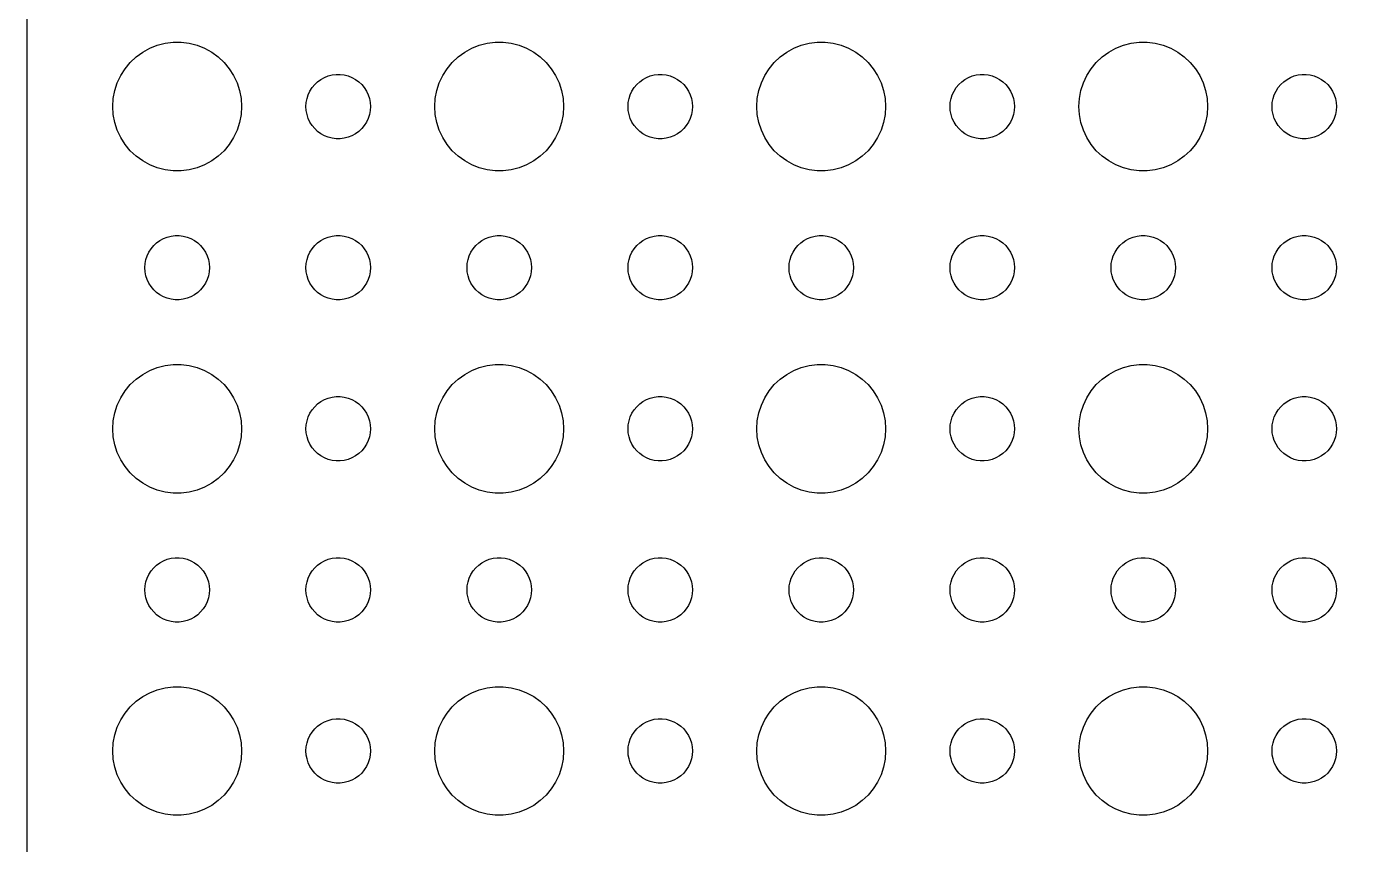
# Model space of a CAD drawing. Extents: x -67 to 67, y -67 to 67.
# Drawn here: x -67 to -4.3, y -4.3 to 33.7 of the extents above; entities that cross this region are included whole.
import ezdxf

# ---------------------------------------------------------------- set-up
doc = ezdxf.new("R2010")
doc.units = 0
doc.layers.get('0').update_dxf_attribs({"linetype": 'CONTINUOUS'})

msp = doc.modelspace()

# ---------------------------------------------------------------- linework, layer by layer
msp.add_lwpolyline([(62, 66.997), (-62, 66.997), (-62, 66.9901), (-62.314, 66.9901), (-62.9369, 66.9114), (-63.5451, 66.7553), (-64.1289, 66.5241), (-64.6791, 66.2216), (-65.1871, 65.8526), (-65.6448, 65.4227), (-66.0451, 64.9389), (-66.3815, 64.4088), (-66.6489, 63.8406), (-66.8429, 63.2434), (-66.9606, 62.6267), (-67, 62), (-67, -62)])
for points in [[(-60.1884, 27.0059), (-60.5621, 27.0531), (-60.9271, 27.1468), (-61.2773, 27.2855), (-61.6075, 27.467), (-61.9123, 27.6885), (-62.1869, 27.9464), (-62.4271, 28.2366), (-62.6289, 28.5547), (-62.7893, 28.8956), (-62.9057, 29.2539), (-62.9763, 29.624), (-63, 30), (-62.9763, 30.376), (-62.9057, 30.7461), (-62.7893, 31.1044), (-62.6289, 31.4453), (-62.4271, 31.7634), (-62.1869, 32.0536), (-61.9123, 32.3115), (-61.6075, 32.533), (-61.2773, 32.7145), (-60.9271, 32.8532), (-60.5621, 32.9469), (-60.1884, 32.9941), (-59.8116, 32.9941), (-59.4379, 32.9469), (-59.0729, 32.8532), (-58.7227, 32.7145), (-58.3925, 32.533), (-58.0877, 32.3115), (-57.8131, 32.0536), (-57.5729, 31.7634), (-57.3711, 31.4453), (-57.2107, 31.1044), (-57.0943, 30.7461), (-57.0237, 30.376), (-57, 30), (-57.0237, 29.624), (-57.0943, 29.2539), (-57.2107, 28.8956), (-57.3711, 28.5547), (-57.5729, 28.2366), (-57.8131, 27.9464), (-58.0877, 27.6885), (-58.3925, 27.467), (-58.7227, 27.2855), (-59.0729, 27.1468), (-59.4379, 27.0531), (-59.8116, 27.0059)], [(-45.1884, 27.0059), (-45.5621, 27.0531), (-45.9271, 27.1468), (-46.2773, 27.2855), (-46.6075, 27.467), (-46.9123, 27.6885), (-47.1869, 27.9464), (-47.4271, 28.2366), (-47.6289, 28.5547), (-47.7893, 28.8956), (-47.9057, 29.2539), (-47.9763, 29.624), (-48, 30), (-47.9763, 30.376), (-47.9057, 30.7461), (-47.7893, 31.1044), (-47.6289, 31.4453), (-47.4271, 31.7634), (-47.1869, 32.0536), (-46.9123, 32.3115), (-46.6075, 32.533), (-46.2773, 32.7145), (-45.9271, 32.8532), (-45.5621, 32.9469), (-45.1884, 32.9941), (-44.8116, 32.9941), (-44.4379, 32.9469), (-44.0729, 32.8532), (-43.7227, 32.7145), (-43.3925, 32.533), (-43.0877, 32.3115), (-42.8131, 32.0536), (-42.5729, 31.7634), (-42.3711, 31.4453), (-42.2107, 31.1044), (-42.0943, 30.7461), (-42.0237, 30.376), (-42, 30), (-42.0237, 29.624), (-42.0943, 29.2539), (-42.2107, 28.8956), (-42.3711, 28.5547), (-42.5729, 28.2366), (-42.8131, 27.9464), (-43.0877, 27.6885), (-43.3925, 27.467), (-43.7227, 27.2855), (-44.0729, 27.1468), (-44.4379, 27.0531), (-44.8116, 27.0059)], [(-30.1884, 27.0059), (-30.5621, 27.0531), (-30.9271, 27.1468), (-31.2773, 27.2855), (-31.6075, 27.467), (-31.9123, 27.6885), (-32.1869, 27.9464), (-32.4271, 28.2366), (-32.6289, 28.5547), (-32.7893, 28.8956), (-32.9057, 29.2539), (-32.9763, 29.624), (-33, 30), (-32.9763, 30.376), (-32.9057, 30.7461), (-32.7893, 31.1044), (-32.6289, 31.4453), (-32.4271, 31.7634), (-32.1869, 32.0536), (-31.9123, 32.3115), (-31.6075, 32.533), (-31.2773, 32.7145), (-30.9271, 32.8532), (-30.5621, 32.9469), (-30.1884, 32.9941), (-29.8116, 32.9941), (-29.4379, 32.9469), (-29.0729, 32.8532), (-28.7227, 32.7145), (-28.3925, 32.533), (-28.0877, 32.3115), (-27.8131, 32.0536), (-27.5729, 31.7634), (-27.3711, 31.4453), (-27.2107, 31.1044), (-27.0943, 30.7461), (-27.0237, 30.376), (-27, 30), (-27.0237, 29.624), (-27.0943, 29.2539), (-27.2107, 28.8956), (-27.3711, 28.5547), (-27.5729, 28.2366), (-27.8131, 27.9464), (-28.0877, 27.6885), (-28.3925, 27.467), (-28.7227, 27.2855), (-29.0729, 27.1468), (-29.4379, 27.0531), (-29.8116, 27.0059)], [(-15.1884, 27.0059), (-15.5621, 27.0531), (-15.9271, 27.1468), (-16.2773, 27.2855), (-16.6075, 27.467), (-16.9123, 27.6885), (-17.1869, 27.9464), (-17.4271, 28.2366), (-17.6289, 28.5547), (-17.7893, 28.8956), (-17.9057, 29.2539), (-17.9763, 29.624), (-18, 30), (-17.9763, 30.376), (-17.9057, 30.7461), (-17.7893, 31.1044), (-17.6289, 31.4453), (-17.4271, 31.7634), (-17.1869, 32.0536), (-16.9123, 32.3115), (-16.6075, 32.533), (-16.2773, 32.7145), (-15.9271, 32.8532), (-15.5621, 32.9469), (-15.1884, 32.9941), (-14.8116, 32.9941), (-14.4379, 32.9469), (-14.0729, 32.8532), (-13.7227, 32.7145), (-13.3925, 32.533), (-13.0877, 32.3115), (-12.8131, 32.0536), (-12.5729, 31.7634), (-12.3711, 31.4453), (-12.2107, 31.1044), (-12.0943, 30.7461), (-12.0237, 30.376), (-12, 30), (-12.0237, 29.624), (-12.0943, 29.2539), (-12.2107, 28.8956), (-12.3711, 28.5547), (-12.5729, 28.2366), (-12.8131, 27.9464), (-13.0877, 27.6885), (-13.3925, 27.467), (-13.7227, 27.2855), (-14.0729, 27.1468), (-14.4379, 27.0531), (-14.8116, 27.0059)], [(-52.5942, 28.503), (-52.7811, 28.5266), (-52.9635, 28.5734), (-53.1387, 28.6428), (-53.3037, 28.7335), (-53.4561, 28.8442), (-53.5935, 28.9732), (-53.7135, 29.1183), (-53.8145, 29.2774), (-53.8947, 29.4478), (-53.9529, 29.627), (-53.9882, 29.812), (-54, 30), (-53.9882, 30.188), (-53.9529, 30.373), (-53.8947, 30.5522), (-53.8145, 30.7226), (-53.7135, 30.8817), (-53.5935, 31.0268), (-53.4561, 31.1558), (-53.3037, 31.2665), (-53.1387, 31.3572), (-52.9635, 31.4266), (-52.7811, 31.4734), (-52.5942, 31.497), (-52.4058, 31.497), (-52.2189, 31.4734), (-52.0365, 31.4266), (-51.8613, 31.3572), (-51.6963, 31.2665), (-51.5439, 31.1558), (-51.4065, 31.0268), (-51.2865, 30.8817), (-51.1855, 30.7226), (-51.1053, 30.5522), (-51.0471, 30.373), (-51.0118, 30.188), (-51, 30), (-51.0118, 29.812), (-51.0471, 29.627), (-51.1053, 29.4478), (-51.1855, 29.2774), (-51.2865, 29.1183), (-51.4065, 28.9732), (-51.5439, 28.8442), (-51.6963, 28.7335), (-51.8613, 28.6428), (-52.0365, 28.5734), (-52.2189, 28.5266), (-52.4058, 28.503)], [(-37.5942, 28.503), (-37.7811, 28.5266), (-37.9635, 28.5734), (-38.1387, 28.6428), (-38.3037, 28.7335), (-38.4561, 28.8442), (-38.5935, 28.9732), (-38.7135, 29.1183), (-38.8145, 29.2774), (-38.8947, 29.4478), (-38.9529, 29.627), (-38.9882, 29.812), (-39, 30), (-38.9882, 30.188), (-38.9529, 30.373), (-38.8947, 30.5522), (-38.8145, 30.7226), (-38.7135, 30.8817), (-38.5935, 31.0268), (-38.4561, 31.1558), (-38.3037, 31.2665), (-38.1387, 31.3572), (-37.9635, 31.4266), (-37.7811, 31.4734), (-37.5942, 31.497), (-37.4058, 31.497), (-37.2189, 31.4734), (-37.0365, 31.4266), (-36.8613, 31.3572), (-36.6963, 31.2665), (-36.5439, 31.1558), (-36.4065, 31.0268), (-36.2865, 30.8817), (-36.1855, 30.7226), (-36.1053, 30.5522), (-36.0471, 30.373), (-36.0118, 30.188), (-36, 30), (-36.0118, 29.812), (-36.0471, 29.627), (-36.1053, 29.4478), (-36.1855, 29.2774), (-36.2865, 29.1183), (-36.4065, 28.9732), (-36.5439, 28.8442), (-36.6963, 28.7335), (-36.8613, 28.6428), (-37.0365, 28.5734), (-37.2189, 28.5266), (-37.4058, 28.503)], [(-22.5942, 28.503), (-22.7811, 28.5266), (-22.9635, 28.5734), (-23.1387, 28.6428), (-23.3037, 28.7335), (-23.4561, 28.8442), (-23.5935, 28.9732), (-23.7135, 29.1183), (-23.8145, 29.2774), (-23.8947, 29.4478), (-23.9529, 29.627), (-23.9882, 29.812), (-24, 30), (-23.9882, 30.188), (-23.9529, 30.373), (-23.8947, 30.5522), (-23.8145, 30.7226), (-23.7135, 30.8817), (-23.5935, 31.0268), (-23.4561, 31.1558), (-23.3037, 31.2665), (-23.1387, 31.3572), (-22.9635, 31.4266), (-22.7811, 31.4734), (-22.5942, 31.497), (-22.4058, 31.497), (-22.2189, 31.4734), (-22.0365, 31.4266), (-21.8613, 31.3572), (-21.6963, 31.2665), (-21.5439, 31.1558), (-21.4065, 31.0268), (-21.2865, 30.8817), (-21.1855, 30.7226), (-21.1053, 30.5522), (-21.0471, 30.373), (-21.0118, 30.188), (-21, 30), (-21.0118, 29.812), (-21.0471, 29.627), (-21.1053, 29.4478), (-21.1855, 29.2774), (-21.2865, 29.1183), (-21.4065, 28.9732), (-21.5439, 28.8442), (-21.6963, 28.7335), (-21.8613, 28.6428), (-22.0365, 28.5734), (-22.2189, 28.5266), (-22.4058, 28.503)], [(-7.59419, 28.503), (-7.78107, 28.5266), (-7.96353, 28.5734), (-8.13867, 28.6428), (-8.30374, 28.7335), (-8.45614, 28.8442), (-8.59345, 28.9732), (-8.71353, 29.1183), (-8.81446, 29.2774), (-8.89466, 29.4478), (-8.95287, 29.627), (-8.98817, 29.812), (-9, 30), (-8.98817, 30.188), (-8.95287, 30.373), (-8.89466, 30.5522), (-8.81446, 30.7226), (-8.71353, 30.8817), (-8.59345, 31.0268), (-8.45614, 31.1558), (-8.30374, 31.2665), (-8.13867, 31.3572), (-7.96353, 31.4266), (-7.78107, 31.4734), (-7.59419, 31.497), (-7.40581, 31.497), (-7.21893, 31.4734), (-7.03647, 31.4266), (-6.86133, 31.3572), (-6.69626, 31.2665), (-6.54386, 31.1558), (-6.40655, 31.0268), (-6.28647, 30.8817), (-6.18554, 30.7226), (-6.10534, 30.5522), (-6.04713, 30.373), (-6.01183, 30.188), (-6, 30), (-6.01183, 29.812), (-6.04713, 29.627), (-6.10534, 29.4478), (-6.18554, 29.2774), (-6.28647, 29.1183), (-6.40655, 28.9732), (-6.54386, 28.8442), (-6.69626, 28.7335), (-6.86133, 28.6428), (-7.03647, 28.5734), (-7.21893, 28.5266), (-7.40581, 28.503)], [(-60.0942, 21.003), (-60.2811, 21.0266), (-60.4635, 21.0734), (-60.6387, 21.1428), (-60.8037, 21.2335), (-60.9561, 21.3442), (-61.0935, 21.4732), (-61.2135, 21.6183), (-61.3145, 21.7774), (-61.3947, 21.9478), (-61.4529, 22.127), (-61.4882, 22.312), (-61.5, 22.5), (-61.4882, 22.688), (-61.4529, 22.873), (-61.3947, 23.0522), (-61.3145, 23.2226), (-61.2135, 23.3817), (-61.0935, 23.5268), (-60.9561, 23.6558), (-60.8037, 23.7665), (-60.6387, 23.8572), (-60.4635, 23.9266), (-60.2811, 23.9734), (-60.0942, 23.997), (-59.9058, 23.997), (-59.7189, 23.9734), (-59.5365, 23.9266), (-59.3613, 23.8572), (-59.1963, 23.7665), (-59.0439, 23.6558), (-58.9065, 23.5268), (-58.7865, 23.3817), (-58.6855, 23.2226), (-58.6053, 23.0522), (-58.5471, 22.873), (-58.5118, 22.688), (-58.5, 22.5), (-58.5118, 22.312), (-58.5471, 22.127), (-58.6053, 21.9478), (-58.6855, 21.7774), (-58.7865, 21.6183), (-58.9065, 21.4732), (-59.0439, 21.3442), (-59.1963, 21.2335), (-59.3613, 21.1428), (-59.5365, 21.0734), (-59.7189, 21.0266), (-59.9058, 21.003)], [(-52.5942, 21.003), (-52.7811, 21.0266), (-52.9635, 21.0734), (-53.1387, 21.1428), (-53.3037, 21.2335), (-53.4561, 21.3442), (-53.5935, 21.4732), (-53.7135, 21.6183), (-53.8145, 21.7774), (-53.8947, 21.9478), (-53.9529, 22.127), (-53.9882, 22.312), (-54, 22.5), (-53.9882, 22.688), (-53.9529, 22.873), (-53.8947, 23.0522), (-53.8145, 23.2226), (-53.7135, 23.3817), (-53.5935, 23.5268), (-53.4561, 23.6558), (-53.3037, 23.7665), (-53.1387, 23.8572), (-52.9635, 23.9266), (-52.7811, 23.9734), (-52.5942, 23.997), (-52.4058, 23.997), (-52.2189, 23.9734), (-52.0365, 23.9266), (-51.8613, 23.8572), (-51.6963, 23.7665), (-51.5439, 23.6558), (-51.4065, 23.5268), (-51.2865, 23.3817), (-51.1855, 23.2226), (-51.1053, 23.0522), (-51.0471, 22.873), (-51.0118, 22.688), (-51, 22.5), (-51.0118, 22.312), (-51.0471, 22.127), (-51.1053, 21.9478), (-51.1855, 21.7774), (-51.2865, 21.6183), (-51.4065, 21.4732), (-51.5439, 21.3442), (-51.6963, 21.2335), (-51.8613, 21.1428), (-52.0365, 21.0734), (-52.2189, 21.0266), (-52.4058, 21.003)], [(-45.0942, 21.003), (-45.2811, 21.0266), (-45.4635, 21.0734), (-45.6387, 21.1428), (-45.8037, 21.2335), (-45.9561, 21.3442), (-46.0935, 21.4732), (-46.2135, 21.6183), (-46.3145, 21.7774), (-46.3947, 21.9478), (-46.4529, 22.127), (-46.4882, 22.312), (-46.5, 22.5), (-46.4882, 22.688), (-46.4529, 22.873), (-46.3947, 23.0522), (-46.3145, 23.2226), (-46.2135, 23.3817), (-46.0935, 23.5268), (-45.9561, 23.6558), (-45.8037, 23.7665), (-45.6387, 23.8572), (-45.4635, 23.9266), (-45.2811, 23.9734), (-45.0942, 23.997), (-44.9058, 23.997), (-44.7189, 23.9734), (-44.5365, 23.9266), (-44.3613, 23.8572), (-44.1963, 23.7665), (-44.0439, 23.6558), (-43.9065, 23.5268), (-43.7865, 23.3817), (-43.6855, 23.2226), (-43.6053, 23.0522), (-43.5471, 22.873), (-43.5118, 22.688), (-43.5, 22.5), (-43.5118, 22.312), (-43.5471, 22.127), (-43.6053, 21.9478), (-43.6855, 21.7774), (-43.7865, 21.6183), (-43.9065, 21.4732), (-44.0439, 21.3442), (-44.1963, 21.2335), (-44.3613, 21.1428), (-44.5365, 21.0734), (-44.7189, 21.0266), (-44.9058, 21.003)], [(-37.5942, 21.003), (-37.7811, 21.0266), (-37.9635, 21.0734), (-38.1387, 21.1428), (-38.3037, 21.2335), (-38.4561, 21.3442), (-38.5935, 21.4732), (-38.7135, 21.6183), (-38.8145, 21.7774), (-38.8947, 21.9478), (-38.9529, 22.127), (-38.9882, 22.312), (-39, 22.5), (-38.9882, 22.688), (-38.9529, 22.873), (-38.8947, 23.0522), (-38.8145, 23.2226), (-38.7135, 23.3817), (-38.5935, 23.5268), (-38.4561, 23.6558), (-38.3037, 23.7665), (-38.1387, 23.8572), (-37.9635, 23.9266), (-37.7811, 23.9734), (-37.5942, 23.997), (-37.4058, 23.997), (-37.2189, 23.9734), (-37.0365, 23.9266), (-36.8613, 23.8572), (-36.6963, 23.7665), (-36.5439, 23.6558), (-36.4065, 23.5268), (-36.2865, 23.3817), (-36.1855, 23.2226), (-36.1053, 23.0522), (-36.0471, 22.873), (-36.0118, 22.688), (-36, 22.5), (-36.0118, 22.312), (-36.0471, 22.127), (-36.1053, 21.9478), (-36.1855, 21.7774), (-36.2865, 21.6183), (-36.4065, 21.4732), (-36.5439, 21.3442), (-36.6963, 21.2335), (-36.8613, 21.1428), (-37.0365, 21.0734), (-37.2189, 21.0266), (-37.4058, 21.003)], [(-30.0942, 21.003), (-30.2811, 21.0266), (-30.4635, 21.0734), (-30.6387, 21.1428), (-30.8037, 21.2335), (-30.9561, 21.3442), (-31.0935, 21.4732), (-31.2135, 21.6183), (-31.3145, 21.7774), (-31.3947, 21.9478), (-31.4529, 22.127), (-31.4882, 22.312), (-31.5, 22.5), (-31.4882, 22.688), (-31.4529, 22.873), (-31.3947, 23.0522), (-31.3145, 23.2226), (-31.2135, 23.3817), (-31.0935, 23.5268), (-30.9561, 23.6558), (-30.8037, 23.7665), (-30.6387, 23.8572), (-30.4635, 23.9266), (-30.2811, 23.9734), (-30.0942, 23.997), (-29.9058, 23.997), (-29.7189, 23.9734), (-29.5365, 23.9266), (-29.3613, 23.8572), (-29.1963, 23.7665), (-29.0439, 23.6558), (-28.9065, 23.5268), (-28.7865, 23.3817), (-28.6855, 23.2226), (-28.6053, 23.0522), (-28.5471, 22.873), (-28.5118, 22.688), (-28.5, 22.5), (-28.5118, 22.312), (-28.5471, 22.127), (-28.6053, 21.9478), (-28.6855, 21.7774), (-28.7865, 21.6183), (-28.9065, 21.4732), (-29.0439, 21.3442), (-29.1963, 21.2335), (-29.3613, 21.1428), (-29.5365, 21.0734), (-29.7189, 21.0266), (-29.9058, 21.003)], [(-22.5942, 21.003), (-22.7811, 21.0266), (-22.9635, 21.0734), (-23.1387, 21.1428), (-23.3037, 21.2335), (-23.4561, 21.3442), (-23.5935, 21.4732), (-23.7135, 21.6183), (-23.8145, 21.7774), (-23.8947, 21.9478), (-23.9529, 22.127), (-23.9882, 22.312), (-24, 22.5), (-23.9882, 22.688), (-23.9529, 22.873), (-23.8947, 23.0522), (-23.8145, 23.2226), (-23.7135, 23.3817), (-23.5935, 23.5268), (-23.4561, 23.6558), (-23.3037, 23.7665), (-23.1387, 23.8572), (-22.9635, 23.9266), (-22.7811, 23.9734), (-22.5942, 23.997), (-22.4058, 23.997), (-22.2189, 23.9734), (-22.0365, 23.9266), (-21.8613, 23.8572), (-21.6963, 23.7665), (-21.5439, 23.6558), (-21.4065, 23.5268), (-21.2865, 23.3817), (-21.1855, 23.2226), (-21.1053, 23.0522), (-21.0471, 22.873), (-21.0118, 22.688), (-21, 22.5), (-21.0118, 22.312), (-21.0471, 22.127), (-21.1053, 21.9478), (-21.1855, 21.7774), (-21.2865, 21.6183), (-21.4065, 21.4732), (-21.5439, 21.3442), (-21.6963, 21.2335), (-21.8613, 21.1428), (-22.0365, 21.0734), (-22.2189, 21.0266), (-22.4058, 21.003)], [(-15.0942, 21.003), (-15.2811, 21.0266), (-15.4635, 21.0734), (-15.6387, 21.1428), (-15.8037, 21.2335), (-15.9561, 21.3442), (-16.0935, 21.4732), (-16.2135, 21.6183), (-16.3145, 21.7774), (-16.3947, 21.9478), (-16.4529, 22.127), (-16.4882, 22.312), (-16.5, 22.5), (-16.4882, 22.688), (-16.4529, 22.873), (-16.3947, 23.0522), (-16.3145, 23.2226), (-16.2135, 23.3817), (-16.0935, 23.5268), (-15.9561, 23.6558), (-15.8037, 23.7665), (-15.6387, 23.8572), (-15.4635, 23.9266), (-15.2811, 23.9734), (-15.0942, 23.997), (-14.9058, 23.997), (-14.7189, 23.9734), (-14.5365, 23.9266), (-14.3613, 23.8572), (-14.1963, 23.7665), (-14.0439, 23.6558), (-13.9065, 23.5268), (-13.7865, 23.3817), (-13.6855, 23.2226), (-13.6053, 23.0522), (-13.5471, 22.873), (-13.5118, 22.688), (-13.5, 22.5), (-13.5118, 22.312), (-13.5471, 22.127), (-13.6053, 21.9478), (-13.6855, 21.7774), (-13.7865, 21.6183), (-13.9065, 21.4732), (-14.0439, 21.3442), (-14.1963, 21.2335), (-14.3613, 21.1428), (-14.5365, 21.0734), (-14.7189, 21.0266), (-14.9058, 21.003)], [(-7.59419, 21.003), (-7.78107, 21.0266), (-7.96353, 21.0734), (-8.13867, 21.1428), (-8.30374, 21.2335), (-8.45614, 21.3442), (-8.59345, 21.4732), (-8.71353, 21.6183), (-8.81446, 21.7774), (-8.89466, 21.9478), (-8.95287, 22.127), (-8.98817, 22.312), (-9, 22.5), (-8.98817, 22.688), (-8.95287, 22.873), (-8.89466, 23.0522), (-8.81446, 23.2226), (-8.71353, 23.3817), (-8.59345, 23.5268), (-8.45614, 23.6558), (-8.30374, 23.7665), (-8.13867, 23.8572), (-7.96353, 23.9266), (-7.78107, 23.9734), (-7.59419, 23.997), (-7.40581, 23.997), (-7.21893, 23.9734), (-7.03647, 23.9266), (-6.86133, 23.8572), (-6.69626, 23.7665), (-6.54386, 23.6558), (-6.40655, 23.5268), (-6.28647, 23.3817), (-6.18554, 23.2226), (-6.10534, 23.0522), (-6.04713, 22.873), (-6.01183, 22.688), (-6, 22.5), (-6.01183, 22.312), (-6.04713, 22.127), (-6.10534, 21.9478), (-6.18554, 21.7774), (-6.28647, 21.6183), (-6.40655, 21.4732), (-6.54386, 21.3442), (-6.69626, 21.2335), (-6.86133, 21.1428), (-7.03647, 21.0734), (-7.21893, 21.0266), (-7.40581, 21.003)], [(-60.1884, 12.0059), (-60.5621, 12.0531), (-60.9271, 12.1468), (-61.2773, 12.2855), (-61.6075, 12.467), (-61.9123, 12.6885), (-62.1869, 12.9464), (-62.4271, 13.2366), (-62.6289, 13.5547), (-62.7893, 13.8956), (-62.9057, 14.2539), (-62.9763, 14.624), (-63, 15), (-62.9763, 15.376), (-62.9057, 15.7461), (-62.7893, 16.1044), (-62.6289, 16.4453), (-62.4271, 16.7634), (-62.1869, 17.0536), (-61.9123, 17.3115), (-61.6075, 17.533), (-61.2773, 17.7145), (-60.9271, 17.8532), (-60.5621, 17.9469), (-60.1884, 17.9941), (-59.8116, 17.9941), (-59.4379, 17.9469), (-59.0729, 17.8532), (-58.7227, 17.7145), (-58.3925, 17.533), (-58.0877, 17.3115), (-57.8131, 17.0536), (-57.5729, 16.7634), (-57.3711, 16.4453), (-57.2107, 16.1044), (-57.0943, 15.7461), (-57.0237, 15.376), (-57, 15), (-57.0237, 14.624), (-57.0943, 14.2539), (-57.2107, 13.8956), (-57.3711, 13.5547), (-57.5729, 13.2366), (-57.8131, 12.9464), (-58.0877, 12.6885), (-58.3925, 12.467), (-58.7227, 12.2855), (-59.0729, 12.1468), (-59.4379, 12.0531), (-59.8116, 12.0059)], [(-45.1884, 12.0059), (-45.5621, 12.0531), (-45.9271, 12.1468), (-46.2773, 12.2855), (-46.6075, 12.467), (-46.9123, 12.6885), (-47.1869, 12.9464), (-47.4271, 13.2366), (-47.6289, 13.5547), (-47.7893, 13.8956), (-47.9057, 14.2539), (-47.9763, 14.624), (-48, 15), (-47.9763, 15.376), (-47.9057, 15.7461), (-47.7893, 16.1044), (-47.6289, 16.4453), (-47.4271, 16.7634), (-47.1869, 17.0536), (-46.9123, 17.3115), (-46.6075, 17.533), (-46.2773, 17.7145), (-45.9271, 17.8532), (-45.5621, 17.9469), (-45.1884, 17.9941), (-44.8116, 17.9941), (-44.4379, 17.9469), (-44.0729, 17.8532), (-43.7227, 17.7145), (-43.3925, 17.533), (-43.0877, 17.3115), (-42.8131, 17.0536), (-42.5729, 16.7634), (-42.3711, 16.4453), (-42.2107, 16.1044), (-42.0943, 15.7461), (-42.0237, 15.376), (-42, 15), (-42.0237, 14.624), (-42.0943, 14.2539), (-42.2107, 13.8956), (-42.3711, 13.5547), (-42.5729, 13.2366), (-42.8131, 12.9464), (-43.0877, 12.6885), (-43.3925, 12.467), (-43.7227, 12.2855), (-44.0729, 12.1468), (-44.4379, 12.0531), (-44.8116, 12.0059)], [(-30.1884, 12.0059), (-30.5621, 12.0531), (-30.9271, 12.1468), (-31.2773, 12.2855), (-31.6075, 12.467), (-31.9123, 12.6885), (-32.1869, 12.9464), (-32.4271, 13.2366), (-32.6289, 13.5547), (-32.7893, 13.8956), (-32.9057, 14.2539), (-32.9763, 14.624), (-33, 15), (-32.9763, 15.376), (-32.9057, 15.7461), (-32.7893, 16.1044), (-32.6289, 16.4453), (-32.4271, 16.7634), (-32.1869, 17.0536), (-31.9123, 17.3115), (-31.6075, 17.533), (-31.2773, 17.7145), (-30.9271, 17.8532), (-30.5621, 17.9469), (-30.1884, 17.9941), (-29.8116, 17.9941), (-29.4379, 17.9469), (-29.0729, 17.8532), (-28.7227, 17.7145), (-28.3925, 17.533), (-28.0877, 17.3115), (-27.8131, 17.0536), (-27.5729, 16.7634), (-27.3711, 16.4453), (-27.2107, 16.1044), (-27.0943, 15.7461), (-27.0237, 15.376), (-27, 15), (-27.0237, 14.624), (-27.0943, 14.2539), (-27.2107, 13.8956), (-27.3711, 13.5547), (-27.5729, 13.2366), (-27.8131, 12.9464), (-28.0877, 12.6885), (-28.3925, 12.467), (-28.7227, 12.2855), (-29.0729, 12.1468), (-29.4379, 12.0531), (-29.8116, 12.0059)], [(-15.1884, 12.0059), (-15.5621, 12.0531), (-15.9271, 12.1468), (-16.2773, 12.2855), (-16.6075, 12.467), (-16.9123, 12.6885), (-17.1869, 12.9464), (-17.4271, 13.2366), (-17.6289, 13.5547), (-17.7893, 13.8956), (-17.9057, 14.2539), (-17.9763, 14.624), (-18, 15), (-17.9763, 15.376), (-17.9057, 15.7461), (-17.7893, 16.1044), (-17.6289, 16.4453), (-17.4271, 16.7634), (-17.1869, 17.0536), (-16.9123, 17.3115), (-16.6075, 17.533), (-16.2773, 17.7145), (-15.9271, 17.8532), (-15.5621, 17.9469), (-15.1884, 17.9941), (-14.8116, 17.9941), (-14.4379, 17.9469), (-14.0729, 17.8532), (-13.7227, 17.7145), (-13.3925, 17.533), (-13.0877, 17.3115), (-12.8131, 17.0536), (-12.5729, 16.7634), (-12.3711, 16.4453), (-12.2107, 16.1044), (-12.0943, 15.7461), (-12.0237, 15.376), (-12, 15), (-12.0237, 14.624), (-12.0943, 14.2539), (-12.2107, 13.8956), (-12.3711, 13.5547), (-12.5729, 13.2366), (-12.8131, 12.9464), (-13.0877, 12.6885), (-13.3925, 12.467), (-13.7227, 12.2855), (-14.0729, 12.1468), (-14.4379, 12.0531), (-14.8116, 12.0059)], [(-52.5942, 13.503), (-52.7811, 13.5266), (-52.9635, 13.5734), (-53.1387, 13.6428), (-53.3037, 13.7335), (-53.4561, 13.8442), (-53.5935, 13.9732), (-53.7135, 14.1183), (-53.8145, 14.2774), (-53.8947, 14.4478), (-53.9529, 14.627), (-53.9882, 14.812), (-54, 15), (-53.9882, 15.188), (-53.9529, 15.373), (-53.8947, 15.5522), (-53.8145, 15.7226), (-53.7135, 15.8817), (-53.5935, 16.0268), (-53.4561, 16.1558), (-53.3037, 16.2665), (-53.1387, 16.3572), (-52.9635, 16.4266), (-52.7811, 16.4734), (-52.5942, 16.497), (-52.4058, 16.497), (-52.2189, 16.4734), (-52.0365, 16.4266), (-51.8613, 16.3572), (-51.6963, 16.2665), (-51.5439, 16.1558), (-51.4065, 16.0268), (-51.2865, 15.8817), (-51.1855, 15.7226), (-51.1053, 15.5522), (-51.0471, 15.373), (-51.0118, 15.188), (-51, 15), (-51.0118, 14.812), (-51.0471, 14.627), (-51.1053, 14.4478), (-51.1855, 14.2774), (-51.2865, 14.1183), (-51.4065, 13.9732), (-51.5439, 13.8442), (-51.6963, 13.7335), (-51.8613, 13.6428), (-52.0365, 13.5734), (-52.2189, 13.5266), (-52.4058, 13.503)], [(-37.5942, 13.503), (-37.7811, 13.5266), (-37.9635, 13.5734), (-38.1387, 13.6428), (-38.3037, 13.7335), (-38.4561, 13.8442), (-38.5935, 13.9732), (-38.7135, 14.1183), (-38.8145, 14.2774), (-38.8947, 14.4478), (-38.9529, 14.627), (-38.9882, 14.812), (-39, 15), (-38.9882, 15.188), (-38.9529, 15.373), (-38.8947, 15.5522), (-38.8145, 15.7226), (-38.7135, 15.8817), (-38.5935, 16.0268), (-38.4561, 16.1558), (-38.3037, 16.2665), (-38.1387, 16.3572), (-37.9635, 16.4266), (-37.7811, 16.4734), (-37.5942, 16.497), (-37.4058, 16.497), (-37.2189, 16.4734), (-37.0365, 16.4266), (-36.8613, 16.3572), (-36.6963, 16.2665), (-36.5439, 16.1558), (-36.4065, 16.0268), (-36.2865, 15.8817), (-36.1855, 15.7226), (-36.1053, 15.5522), (-36.0471, 15.373), (-36.0118, 15.188), (-36, 15), (-36.0118, 14.812), (-36.0471, 14.627), (-36.1053, 14.4478), (-36.1855, 14.2774), (-36.2865, 14.1183), (-36.4065, 13.9732), (-36.5439, 13.8442), (-36.6963, 13.7335), (-36.8613, 13.6428), (-37.0365, 13.5734), (-37.2189, 13.5266), (-37.4058, 13.503)], [(-22.5942, 13.503), (-22.7811, 13.5266), (-22.9635, 13.5734), (-23.1387, 13.6428), (-23.3037, 13.7335), (-23.4561, 13.8442), (-23.5935, 13.9732), (-23.7135, 14.1183), (-23.8145, 14.2774), (-23.8947, 14.4478), (-23.9529, 14.627), (-23.9882, 14.812), (-24, 15), (-23.9882, 15.188), (-23.9529, 15.373), (-23.8947, 15.5522), (-23.8145, 15.7226), (-23.7135, 15.8817), (-23.5935, 16.0268), (-23.4561, 16.1558), (-23.3037, 16.2665), (-23.1387, 16.3572), (-22.9635, 16.4266), (-22.7811, 16.4734), (-22.5942, 16.497), (-22.4058, 16.497), (-22.2189, 16.4734), (-22.0365, 16.4266), (-21.8613, 16.3572), (-21.6963, 16.2665), (-21.5439, 16.1558), (-21.4065, 16.0268), (-21.2865, 15.8817), (-21.1855, 15.7226), (-21.1053, 15.5522), (-21.0471, 15.373), (-21.0118, 15.188), (-21, 15), (-21.0118, 14.812), (-21.0471, 14.627), (-21.1053, 14.4478), (-21.1855, 14.2774), (-21.2865, 14.1183), (-21.4065, 13.9732), (-21.5439, 13.8442), (-21.6963, 13.7335), (-21.8613, 13.6428), (-22.0365, 13.5734), (-22.2189, 13.5266), (-22.4058, 13.503)], [(-7.59419, 13.503), (-7.78107, 13.5266), (-7.96353, 13.5734), (-8.13867, 13.6428), (-8.30374, 13.7335), (-8.45614, 13.8442), (-8.59345, 13.9732), (-8.71353, 14.1183), (-8.81446, 14.2774), (-8.89466, 14.4478), (-8.95287, 14.627), (-8.98817, 14.812), (-9, 15), (-8.98817, 15.188), (-8.95287, 15.373), (-8.89466, 15.5522), (-8.81446, 15.7226), (-8.71353, 15.8817), (-8.59345, 16.0268), (-8.45614, 16.1558), (-8.30374, 16.2665), (-8.13867, 16.3572), (-7.96353, 16.4266), (-7.78107, 16.4734), (-7.59419, 16.497), (-7.40581, 16.497), (-7.21893, 16.4734), (-7.03647, 16.4266), (-6.86133, 16.3572), (-6.69626, 16.2665), (-6.54386, 16.1558), (-6.40655, 16.0268), (-6.28647, 15.8817), (-6.18554, 15.7226), (-6.10534, 15.5522), (-6.04713, 15.373), (-6.01183, 15.188), (-6, 15), (-6.01183, 14.812), (-6.04713, 14.627), (-6.10534, 14.4478), (-6.18554, 14.2774), (-6.28647, 14.1183), (-6.40655, 13.9732), (-6.54386, 13.8442), (-6.69626, 13.7335), (-6.86133, 13.6428), (-7.03647, 13.5734), (-7.21893, 13.5266), (-7.40581, 13.503)], [(-60.0942, 6.00296), (-60.2811, 6.02657), (-60.4635, 6.07342), (-60.6387, 6.14276), (-60.8037, 6.23351), (-60.9561, 6.34423), (-61.0935, 6.47318), (-61.2135, 6.61832), (-61.3145, 6.77737), (-61.3947, 6.94781), (-61.4529, 7.12697), (-61.4882, 7.312), (-61.5, 7.5), (-61.4882, 7.688), (-61.4529, 7.87303), (-61.3947, 8.05219), (-61.3145, 8.22263), (-61.2135, 8.38168), (-61.0935, 8.52682), (-60.9561, 8.65577), (-60.8037, 8.76649), (-60.6387, 8.85724), (-60.4635, 8.92658), (-60.2811, 8.97343), (-60.0942, 8.99704), (-59.9058, 8.99704), (-59.7189, 8.97343), (-59.5365, 8.92658), (-59.3613, 8.85724), (-59.1963, 8.76649), (-59.0439, 8.65577), (-58.9065, 8.52682), (-58.7865, 8.38168), (-58.6855, 8.22263), (-58.6053, 8.05219), (-58.5471, 7.87303), (-58.5118, 7.688), (-58.5, 7.5), (-58.5118, 7.312), (-58.5471, 7.12697), (-58.6053, 6.94781), (-58.6855, 6.77737), (-58.7865, 6.61832), (-58.9065, 6.47318), (-59.0439, 6.34423), (-59.1963, 6.23351), (-59.3613, 6.14276), (-59.5365, 6.07342), (-59.7189, 6.02657), (-59.9058, 6.00296)], [(-52.5942, 6.00296), (-52.7811, 6.02657), (-52.9635, 6.07342), (-53.1387, 6.14276), (-53.3037, 6.23351), (-53.4561, 6.34423), (-53.5935, 6.47318), (-53.7135, 6.61832), (-53.8145, 6.77737), (-53.8947, 6.94781), (-53.9529, 7.12697), (-53.9882, 7.312), (-54, 7.5), (-53.9882, 7.688), (-53.9529, 7.87303), (-53.8947, 8.05219), (-53.8145, 8.22263), (-53.7135, 8.38168), (-53.5935, 8.52682), (-53.4561, 8.65577), (-53.3037, 8.76649), (-53.1387, 8.85724), (-52.9635, 8.92658), (-52.7811, 8.97343), (-52.5942, 8.99704), (-52.4058, 8.99704), (-52.2189, 8.97343), (-52.0365, 8.92658), (-51.8613, 8.85724), (-51.6963, 8.76649), (-51.5439, 8.65577), (-51.4065, 8.52682), (-51.2865, 8.38168), (-51.1855, 8.22263), (-51.1053, 8.05219), (-51.0471, 7.87303), (-51.0118, 7.688), (-51, 7.5), (-51.0118, 7.312), (-51.0471, 7.12697), (-51.1053, 6.94781), (-51.1855, 6.77737), (-51.2865, 6.61832), (-51.4065, 6.47318), (-51.5439, 6.34423), (-51.6963, 6.23351), (-51.8613, 6.14276), (-52.0365, 6.07342), (-52.2189, 6.02657), (-52.4058, 6.00296)], [(-45.0942, 6.00296), (-45.2811, 6.02657), (-45.4635, 6.07342), (-45.6387, 6.14276), (-45.8037, 6.23351), (-45.9561, 6.34423), (-46.0935, 6.47318), (-46.2135, 6.61832), (-46.3145, 6.77737), (-46.3947, 6.94781), (-46.4529, 7.12697), (-46.4882, 7.312), (-46.5, 7.5), (-46.4882, 7.688), (-46.4529, 7.87303), (-46.3947, 8.05219), (-46.3145, 8.22263), (-46.2135, 8.38168), (-46.0935, 8.52682), (-45.9561, 8.65577), (-45.8037, 8.76649), (-45.6387, 8.85724), (-45.4635, 8.92658), (-45.2811, 8.97343), (-45.0942, 8.99704), (-44.9058, 8.99704), (-44.7189, 8.97343), (-44.5365, 8.92658), (-44.3613, 8.85724), (-44.1963, 8.76649), (-44.0439, 8.65577), (-43.9065, 8.52682), (-43.7865, 8.38168), (-43.6855, 8.22263), (-43.6053, 8.05219), (-43.5471, 7.87303), (-43.5118, 7.688), (-43.5, 7.5), (-43.5118, 7.312), (-43.5471, 7.12697), (-43.6053, 6.94781), (-43.6855, 6.77737), (-43.7865, 6.61832), (-43.9065, 6.47318), (-44.0439, 6.34423), (-44.1963, 6.23351), (-44.3613, 6.14276), (-44.5365, 6.07342), (-44.7189, 6.02657), (-44.9058, 6.00296)], [(-37.5942, 6.00296), (-37.7811, 6.02657), (-37.9635, 6.07342), (-38.1387, 6.14276), (-38.3037, 6.23351), (-38.4561, 6.34423), (-38.5935, 6.47318), (-38.7135, 6.61832), (-38.8145, 6.77737), (-38.8947, 6.94781), (-38.9529, 7.12697), (-38.9882, 7.312), (-39, 7.5), (-38.9882, 7.688), (-38.9529, 7.87303), (-38.8947, 8.05219), (-38.8145, 8.22263), (-38.7135, 8.38168), (-38.5935, 8.52682), (-38.4561, 8.65577), (-38.3037, 8.76649), (-38.1387, 8.85724), (-37.9635, 8.92658), (-37.7811, 8.97343), (-37.5942, 8.99704), (-37.4058, 8.99704), (-37.2189, 8.97343), (-37.0365, 8.92658), (-36.8613, 8.85724), (-36.6963, 8.76649), (-36.5439, 8.65577), (-36.4065, 8.52682), (-36.2865, 8.38168), (-36.1855, 8.22263), (-36.1053, 8.05219), (-36.0471, 7.87303), (-36.0118, 7.688), (-36, 7.5), (-36.0118, 7.312), (-36.0471, 7.12697), (-36.1053, 6.94781), (-36.1855, 6.77737), (-36.2865, 6.61832), (-36.4065, 6.47318), (-36.5439, 6.34423), (-36.6963, 6.23351), (-36.8613, 6.14276), (-37.0365, 6.07342), (-37.2189, 6.02657), (-37.4058, 6.00296)], [(-30.0942, 6.00296), (-30.2811, 6.02657), (-30.4635, 6.07342), (-30.6387, 6.14276), (-30.8037, 6.23351), (-30.9561, 6.34423), (-31.0935, 6.47318), (-31.2135, 6.61832), (-31.3145, 6.77737), (-31.3947, 6.94781), (-31.4529, 7.12697), (-31.4882, 7.312), (-31.5, 7.5), (-31.4882, 7.688), (-31.4529, 7.87303), (-31.3947, 8.05219), (-31.3145, 8.22263), (-31.2135, 8.38168), (-31.0935, 8.52682), (-30.9561, 8.65577), (-30.8037, 8.76649), (-30.6387, 8.85724), (-30.4635, 8.92658), (-30.2811, 8.97343), (-30.0942, 8.99704), (-29.9058, 8.99704), (-29.7189, 8.97343), (-29.5365, 8.92658), (-29.3613, 8.85724), (-29.1963, 8.76649), (-29.0439, 8.65577), (-28.9065, 8.52682), (-28.7865, 8.38168), (-28.6855, 8.22263), (-28.6053, 8.05219), (-28.5471, 7.87303), (-28.5118, 7.688), (-28.5, 7.5), (-28.5118, 7.312), (-28.5471, 7.12697), (-28.6053, 6.94781), (-28.6855, 6.77737), (-28.7865, 6.61832), (-28.9065, 6.47318), (-29.0439, 6.34423), (-29.1963, 6.23351), (-29.3613, 6.14276), (-29.5365, 6.07342), (-29.7189, 6.02657), (-29.9058, 6.00296)], [(-22.5942, 6.00296), (-22.7811, 6.02657), (-22.9635, 6.07342), (-23.1387, 6.14276), (-23.3037, 6.23351), (-23.4561, 6.34423), (-23.5935, 6.47318), (-23.7135, 6.61832), (-23.8145, 6.77737), (-23.8947, 6.94781), (-23.9529, 7.12697), (-23.9882, 7.312), (-24, 7.5), (-23.9882, 7.688), (-23.9529, 7.87303), (-23.8947, 8.05219), (-23.8145, 8.22263), (-23.7135, 8.38168), (-23.5935, 8.52682), (-23.4561, 8.65577), (-23.3037, 8.76649), (-23.1387, 8.85724), (-22.9635, 8.92658), (-22.7811, 8.97343), (-22.5942, 8.99704), (-22.4058, 8.99704), (-22.2189, 8.97343), (-22.0365, 8.92658), (-21.8613, 8.85724), (-21.6963, 8.76649), (-21.5439, 8.65577), (-21.4065, 8.52682), (-21.2865, 8.38168), (-21.1855, 8.22263), (-21.1053, 8.05219), (-21.0471, 7.87303), (-21.0118, 7.688), (-21, 7.5), (-21.0118, 7.312), (-21.0471, 7.12697), (-21.1053, 6.94781), (-21.1855, 6.77737), (-21.2865, 6.61832), (-21.4065, 6.47318), (-21.5439, 6.34423), (-21.6963, 6.23351), (-21.8613, 6.14276), (-22.0365, 6.07342), (-22.2189, 6.02657), (-22.4058, 6.00296)], [(-15.0942, 6.00296), (-15.2811, 6.02657), (-15.4635, 6.07342), (-15.6387, 6.14276), (-15.8037, 6.23351), (-15.9561, 6.34423), (-16.0935, 6.47318), (-16.2135, 6.61832), (-16.3145, 6.77737), (-16.3947, 6.94781), (-16.4529, 7.12697), (-16.4882, 7.312), (-16.5, 7.5), (-16.4882, 7.688), (-16.4529, 7.87303), (-16.3947, 8.05219), (-16.3145, 8.22263), (-16.2135, 8.38168), (-16.0935, 8.52682), (-15.9561, 8.65577), (-15.8037, 8.76649), (-15.6387, 8.85724), (-15.4635, 8.92658), (-15.2811, 8.97343), (-15.0942, 8.99704), (-14.9058, 8.99704), (-14.7189, 8.97343), (-14.5365, 8.92658), (-14.3613, 8.85724), (-14.1963, 8.76649), (-14.0439, 8.65577), (-13.9065, 8.52682), (-13.7865, 8.38168), (-13.6855, 8.22263), (-13.6053, 8.05219), (-13.5471, 7.87303), (-13.5118, 7.688), (-13.5, 7.5), (-13.5118, 7.312), (-13.5471, 7.12697), (-13.6053, 6.94781), (-13.6855, 6.77737), (-13.7865, 6.61832), (-13.9065, 6.47318), (-14.0439, 6.34423), (-14.1963, 6.23351), (-14.3613, 6.14276), (-14.5365, 6.07342), (-14.7189, 6.02657), (-14.9058, 6.00296)], [(-7.59419, 6.00296), (-7.78107, 6.02657), (-7.96353, 6.07342), (-8.13867, 6.14276), (-8.30374, 6.23351), (-8.45614, 6.34423), (-8.59345, 6.47318), (-8.71353, 6.61832), (-8.81446, 6.77737), (-8.89466, 6.94781), (-8.95287, 7.12697), (-8.98817, 7.312), (-9, 7.5), (-8.98817, 7.688), (-8.95287, 7.87303), (-8.89466, 8.05219), (-8.81446, 8.22263), (-8.71353, 8.38168), (-8.59345, 8.52682), (-8.45614, 8.65577), (-8.30374, 8.76649), (-8.13867, 8.85724), (-7.96353, 8.92658), (-7.78107, 8.97343), (-7.59419, 8.99704), (-7.40581, 8.99704), (-7.21893, 8.97343), (-7.03647, 8.92658), (-6.86133, 8.85724), (-6.69626, 8.76649), (-6.54386, 8.65577), (-6.40655, 8.52682), (-6.28647, 8.38168), (-6.18554, 8.22263), (-6.10534, 8.05219), (-6.04713, 7.87303), (-6.01183, 7.688), (-6, 7.5), (-6.01183, 7.312), (-6.04713, 7.12697), (-6.10534, 6.94781), (-6.18554, 6.77737), (-6.28647, 6.61832), (-6.40655, 6.47318), (-6.54386, 6.34423), (-6.69626, 6.23351), (-6.86133, 6.14276), (-7.03647, 6.07342), (-7.21893, 6.02657), (-7.40581, 6.00296)], [(-60.1884, -2.99408), (-60.5621, -2.94686), (-60.9271, -2.85317), (-61.2773, -2.71448), (-61.6075, -2.53298), (-61.9123, -2.31154), (-62.1869, -2.05364), (-62.4271, -1.76336), (-62.6289, -1.44526), (-62.7893, -1.10437), (-62.9057, -0.74607), (-62.9763, -0.376), (-63, 0), (-62.9763, 0.376), (-62.9057, 0.74607), (-62.7893, 1.10437), (-62.6289, 1.44526), (-62.4271, 1.76336), (-62.1869, 2.05364), (-61.9123, 2.31154), (-61.6075, 2.53298), (-61.2773, 2.71448), (-60.9271, 2.85317), (-60.5621, 2.94686), (-60.1884, 2.99408), (-59.8116, 2.99408), (-59.4379, 2.94686), (-59.0729, 2.85317), (-58.7227, 2.71448), (-58.3925, 2.53298), (-58.0877, 2.31154), (-57.8131, 2.05364), (-57.5729, 1.76336), (-57.3711, 1.44526), (-57.2107, 1.10437), (-57.0943, 0.74607), (-57.0237, 0.376), (-57, 0), (-57.0237, -0.376), (-57.0943, -0.74607), (-57.2107, -1.10437), (-57.3711, -1.44526), (-57.5729, -1.76336), (-57.8131, -2.05364), (-58.0877, -2.31154), (-58.3925, -2.53298), (-58.7227, -2.71448), (-59.0729, -2.85317), (-59.4379, -2.94686), (-59.8116, -2.99408)], [(-45.1884, -2.99408), (-45.5621, -2.94686), (-45.9271, -2.85317), (-46.2773, -2.71448), (-46.6075, -2.53298), (-46.9123, -2.31154), (-47.1869, -2.05364), (-47.4271, -1.76336), (-47.6289, -1.44526), (-47.7893, -1.10437), (-47.9057, -0.74607), (-47.9763, -0.376), (-48, 0), (-47.9763, 0.376), (-47.9057, 0.74607), (-47.7893, 1.10437), (-47.6289, 1.44526), (-47.4271, 1.76336), (-47.1869, 2.05364), (-46.9123, 2.31154), (-46.6075, 2.53298), (-46.2773, 2.71448), (-45.9271, 2.85317), (-45.5621, 2.94686), (-45.1884, 2.99408), (-44.8116, 2.99408), (-44.4379, 2.94686), (-44.0729, 2.85317), (-43.7227, 2.71448), (-43.3925, 2.53298), (-43.0877, 2.31154), (-42.8131, 2.05364), (-42.5729, 1.76336), (-42.3711, 1.44526), (-42.2107, 1.10437), (-42.0943, 0.74607), (-42.0237, 0.376), (-42, 0), (-42.0237, -0.376), (-42.0943, -0.74607), (-42.2107, -1.10437), (-42.3711, -1.44526), (-42.5729, -1.76336), (-42.8131, -2.05364), (-43.0877, -2.31154), (-43.3925, -2.53298), (-43.7227, -2.71448), (-44.0729, -2.85317), (-44.4379, -2.94686), (-44.8116, -2.99408)], [(-30.1884, -2.99408), (-30.5621, -2.94686), (-30.9271, -2.85317), (-31.2773, -2.71448), (-31.6075, -2.53298), (-31.9123, -2.31154), (-32.1869, -2.05364), (-32.4271, -1.76336), (-32.6289, -1.44526), (-32.7893, -1.10437), (-32.9057, -0.74607), (-32.9763, -0.376), (-33, 0), (-32.9763, 0.376), (-32.9057, 0.74607), (-32.7893, 1.10437), (-32.6289, 1.44526), (-32.4271, 1.76336), (-32.1869, 2.05364), (-31.9123, 2.31154), (-31.6075, 2.53298), (-31.2773, 2.71448), (-30.9271, 2.85317), (-30.5621, 2.94686), (-30.1884, 2.99408), (-29.8116, 2.99408), (-29.4379, 2.94686), (-29.0729, 2.85317), (-28.7227, 2.71448), (-28.3925, 2.53298), (-28.0877, 2.31154), (-27.8131, 2.05364), (-27.5729, 1.76336), (-27.3711, 1.44526), (-27.2107, 1.10437), (-27.0943, 0.74607), (-27.0237, 0.376), (-27, 0), (-27.0237, -0.376), (-27.0943, -0.74607), (-27.2107, -1.10437), (-27.3711, -1.44526), (-27.5729, -1.76336), (-27.8131, -2.05364), (-28.0877, -2.31154), (-28.3925, -2.53298), (-28.7227, -2.71448), (-29.0729, -2.85317), (-29.4379, -2.94686), (-29.8116, -2.99408)], [(-15.1884, -2.99408), (-15.5621, -2.94686), (-15.9271, -2.85317), (-16.2773, -2.71448), (-16.6075, -2.53298), (-16.9123, -2.31154), (-17.1869, -2.05364), (-17.4271, -1.76336), (-17.6289, -1.44526), (-17.7893, -1.10437), (-17.9057, -0.74607), (-17.9763, -0.376), (-18, 0), (-17.9763, 0.376), (-17.9057, 0.74607), (-17.7893, 1.10437), (-17.6289, 1.44526), (-17.4271, 1.76336), (-17.1869, 2.05364), (-16.9123, 2.31154), (-16.6075, 2.53298), (-16.2773, 2.71448), (-15.9271, 2.85317), (-15.5621, 2.94686), (-15.1884, 2.99408), (-14.8116, 2.99408), (-14.4379, 2.94686), (-14.0729, 2.85317), (-13.7227, 2.71448), (-13.3925, 2.53298), (-13.0877, 2.31154), (-12.8131, 2.05364), (-12.5729, 1.76336), (-12.3711, 1.44526), (-12.2107, 1.10437), (-12.0943, 0.74607), (-12.0237, 0.376), (-12, 0), (-12.0237, -0.376), (-12.0943, -0.74607), (-12.2107, -1.10437), (-12.3711, -1.44526), (-12.5729, -1.76336), (-12.8131, -2.05364), (-13.0877, -2.31154), (-13.3925, -2.53298), (-13.7227, -2.71448), (-14.0729, -2.85317), (-14.4379, -2.94686), (-14.8116, -2.99408)], [(-52.5942, -1.49704), (-52.7811, -1.47343), (-52.9635, -1.42658), (-53.1387, -1.35724), (-53.3037, -1.26649), (-53.4561, -1.15577), (-53.5935, -1.02682), (-53.7135, -0.88168), (-53.8145, -0.72263), (-53.8947, -0.55219), (-53.9529, -0.37304), (-53.9882, -0.188), (-54, 0), (-53.9882, 0.188), (-53.9529, 0.37304), (-53.8947, 0.55219), (-53.8145, 0.72263), (-53.7135, 0.88168), (-53.5935, 1.02682), (-53.4561, 1.15577), (-53.3037, 1.26649), (-53.1387, 1.35724), (-52.9635, 1.42658), (-52.7811, 1.47343), (-52.5942, 1.49704), (-52.4058, 1.49704), (-52.2189, 1.47343), (-52.0365, 1.42658), (-51.8613, 1.35724), (-51.6963, 1.26649), (-51.5439, 1.15577), (-51.4065, 1.02682), (-51.2865, 0.88168), (-51.1855, 0.72263), (-51.1053, 0.55219), (-51.0471, 0.37304), (-51.0118, 0.188), (-51, 0), (-51.0118, -0.188), (-51.0471, -0.37304), (-51.1053, -0.55219), (-51.1855, -0.72263), (-51.2865, -0.88168), (-51.4065, -1.02682), (-51.5439, -1.15577), (-51.6963, -1.26649), (-51.8613, -1.35724), (-52.0365, -1.42658), (-52.2189, -1.47343), (-52.4058, -1.49704)], [(-37.5942, -1.49704), (-37.7811, -1.47343), (-37.9635, -1.42658), (-38.1387, -1.35724), (-38.3037, -1.26649), (-38.4561, -1.15577), (-38.5935, -1.02682), (-38.7135, -0.88168), (-38.8145, -0.72263), (-38.8947, -0.55219), (-38.9529, -0.37304), (-38.9882, -0.188), (-39, 0), (-38.9882, 0.188), (-38.9529, 0.37304), (-38.8947, 0.55219), (-38.8145, 0.72263), (-38.7135, 0.88168), (-38.5935, 1.02682), (-38.4561, 1.15577), (-38.3037, 1.26649), (-38.1387, 1.35724), (-37.9635, 1.42658), (-37.7811, 1.47343), (-37.5942, 1.49704), (-37.4058, 1.49704), (-37.2189, 1.47343), (-37.0365, 1.42658), (-36.8613, 1.35724), (-36.6963, 1.26649), (-36.5439, 1.15577), (-36.4065, 1.02682), (-36.2865, 0.88168), (-36.1855, 0.72263), (-36.1053, 0.55219), (-36.0471, 0.37304), (-36.0118, 0.188), (-36, 0), (-36.0118, -0.188), (-36.0471, -0.37304), (-36.1053, -0.55219), (-36.1855, -0.72263), (-36.2865, -0.88168), (-36.4065, -1.02682), (-36.5439, -1.15577), (-36.6963, -1.26649), (-36.8613, -1.35724), (-37.0365, -1.42658), (-37.2189, -1.47343), (-37.4058, -1.49704)], [(-22.5942, -1.49704), (-22.7811, -1.47343), (-22.9635, -1.42658), (-23.1387, -1.35724), (-23.3037, -1.26649), (-23.4561, -1.15577), (-23.5935, -1.02682), (-23.7135, -0.88168), (-23.8145, -0.72263), (-23.8947, -0.55219), (-23.9529, -0.37304), (-23.9882, -0.188), (-24, 0), (-23.9882, 0.188), (-23.9529, 0.37304), (-23.8947, 0.55219), (-23.8145, 0.72263), (-23.7135, 0.88168), (-23.5935, 1.02682), (-23.4561, 1.15577), (-23.3037, 1.26649), (-23.1387, 1.35724), (-22.9635, 1.42658), (-22.7811, 1.47343), (-22.5942, 1.49704), (-22.4058, 1.49704), (-22.2189, 1.47343), (-22.0365, 1.42658), (-21.8613, 1.35724), (-21.6963, 1.26649), (-21.5439, 1.15577), (-21.4065, 1.02682), (-21.2865, 0.88168), (-21.1855, 0.72263), (-21.1053, 0.55219), (-21.0471, 0.37304), (-21.0118, 0.188), (-21, 0), (-21.0118, -0.188), (-21.0471, -0.37304), (-21.1053, -0.55219), (-21.1855, -0.72263), (-21.2865, -0.88168), (-21.4065, -1.02682), (-21.5439, -1.15577), (-21.6963, -1.26649), (-21.8613, -1.35724), (-22.0365, -1.42658), (-22.2189, -1.47343), (-22.4058, -1.49704)], [(-7.59419, -1.49704), (-7.78107, -1.47343), (-7.96353, -1.42658), (-8.13867, -1.35724), (-8.30374, -1.26649), (-8.45614, -1.15577), (-8.59345, -1.02682), (-8.71353, -0.88168), (-8.81446, -0.72263), (-8.89466, -0.55219), (-8.95287, -0.37304), (-8.98817, -0.188), (-9, 0), (-8.98817, 0.188), (-8.95287, 0.37304), (-8.89466, 0.55219), (-8.81446, 0.72263), (-8.71353, 0.88168), (-8.59345, 1.02682), (-8.45614, 1.15577), (-8.30374, 1.26649), (-8.13867, 1.35724), (-7.96353, 1.42658), (-7.78107, 1.47343), (-7.59419, 1.49704), (-7.40581, 1.49704), (-7.21893, 1.47343), (-7.03647, 1.42658), (-6.86133, 1.35724), (-6.69626, 1.26649), (-6.54386, 1.15577), (-6.40655, 1.02682), (-6.28647, 0.88168), (-6.18554, 0.72263), (-6.10534, 0.55219), (-6.04713, 0.37304), (-6.01183, 0.188), (-6, 0), (-6.01183, -0.188), (-6.04713, -0.37304), (-6.10534, -0.55219), (-6.18554, -0.72263), (-6.28647, -0.88168), (-6.40655, -1.02682), (-6.54386, -1.15577), (-6.69626, -1.26649), (-6.86133, -1.35724), (-7.03647, -1.42658), (-7.21893, -1.47343), (-7.40581, -1.49704)]]:
    msp.add_lwpolyline(points, close=True)

doc.saveas('drawing.dxf')
